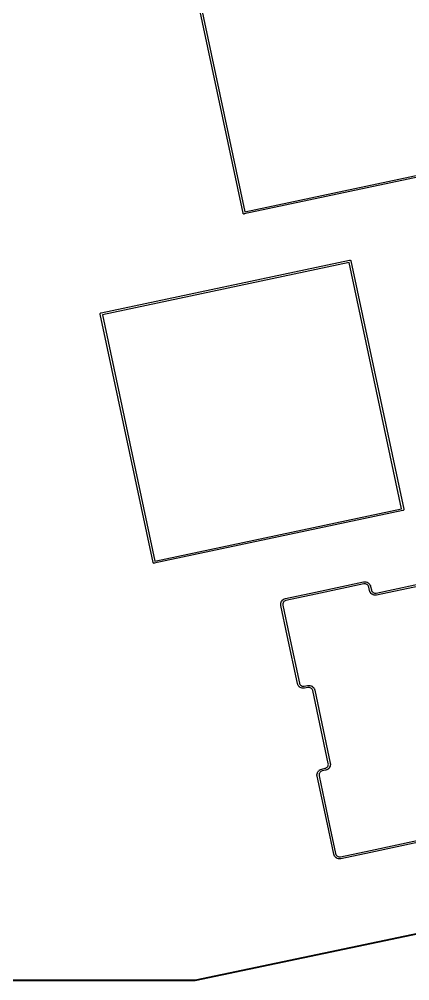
# Model space of a CAD drawing. Extents: x 25 to 394, y -191 to -72.
# Drawn here: x 194.3 to 217.4, y -191.5 to -134.7 of the extents above; entities that cross this region are included whole.
import ezdxf

# ---------------------------------------------------------------- set-up
doc = ezdxf.new("R2010")
doc.units = 0
doc.layers.add('BLACK', color=7, linetype='CONTINUOUS')

msp = doc.modelspace()

# ---------------------------------------------------------------- linework, layer by layer
at = {"layer": 'BLACK', "linetype": 'CONTINUOUS'}
for p, q in [((207.541, -146.13), (204.424, -131.462)), ((204.553, -131.493), (207.647, -146.049)), ((222.284, -143.061), (207.616, -146.178)), ((207.647, -146.049), (222.203, -142.955)), ((207.542, -146.133), (207.541, -146.13)), ((207.543, -146.136), (207.542, -146.133)), ((207.545, -146.144), (207.543, -146.136)), ((207.543, -146.136), (207.543, -146.136)), ((207.551, -146.154), (207.545, -146.144)), ((207.559, -146.163), (207.551, -146.154)), ((207.568, -146.171), (207.559, -146.163)), ((207.578, -146.176), (207.568, -146.171)), ((207.59, -146.179), (207.578, -146.176)), ((207.601, -146.18), (207.59, -146.179)), ((207.61, -146.18), (207.601, -146.18)), ((207.613, -146.179), (207.61, -146.18)), ((207.61, -146.18), (207.61, -146.18)), ((207.616, -146.178), (207.613, -146.179)), ((199.163, -152.022), (213.831, -148.905)), ((213.8, -149.034), (199.244, -152.128)), ((216.894, -163.59), (213.8, -149.034)), ((213.831, -148.905), (213.834, -148.904)), ((213.834, -148.904), (213.837, -148.904)), ((213.837, -148.904), (213.846, -148.903)), ((213.837, -148.904), (213.837, -148.904)), ((213.846, -148.903), (213.846, -148.903)), ((213.846, -148.903), (213.857, -148.904)), ((213.857, -148.904), (213.857, -148.904)), ((213.857, -148.904), (213.869, -148.907)), ((213.869, -148.907), (213.879, -148.912)), ((213.879, -148.912), (213.889, -148.92)), ((213.889, -148.92), (213.896, -148.929)), ((213.896, -148.929), (213.902, -148.939)), ((213.902, -148.939), (213.905, -148.95)), ((213.905, -148.95), (213.906, -148.953)), ((213.906, -148.953), (217.023, -163.621)), ((199.113, -152.083), (199.114, -152.071)), ((199.114, -152.094), (199.113, -152.083)), ((199.114, -152.071), (199.117, -152.059)), ((199.115, -152.097), (199.114, -152.094)), ((202.233, -166.765), (199.115, -152.097)), ((199.117, -152.059), (199.122, -152.049)), ((199.122, -152.049), (199.13, -152.04)), ((199.13, -152.04), (199.139, -152.032)), ((199.139, -152.032), (199.149, -152.026)), ((199.149, -152.026), (199.158, -152.024)), ((199.158, -152.024), (199.161, -152.023)), ((199.158, -152.024), (199.158, -152.024)), ((199.161, -152.023), (199.163, -152.022)), ((199.244, -152.128), (202.338, -166.684)), ((216.975, -163.696), (202.307, -166.813)), ((202.338, -166.684), (216.894, -163.59)), ((216.978, -163.695), (216.975, -163.696)), ((216.981, -163.694), (216.978, -163.695)), ((216.989, -163.692), (216.981, -163.694)), ((216.981, -163.694), (216.981, -163.694)), ((217, -163.686), (216.989, -163.692)), ((217.009, -163.678), (217, -163.686)), ((217.016, -163.669), (217.009, -163.678)), ((217.021, -163.659), (217.016, -163.669)), ((217.025, -163.647), (217.021, -163.659)), ((217.023, -163.621), (217.024, -163.624)), ((217.024, -163.624), (217.025, -163.627)), ((217.025, -163.627), (217.025, -163.627)), ((217.025, -163.627), (217.025, -163.632)), ((217.025, -163.632), (217.026, -163.635)), ((217.026, -163.635), (217.025, -163.647)), ((202.233, -166.768), (202.233, -166.765)), ((202.234, -166.771), (202.233, -166.768)), ((202.237, -166.779), (202.234, -166.771)), ((202.234, -166.771), (202.234, -166.771)), ((202.242, -166.789), (202.237, -166.779)), ((202.25, -166.798), (202.242, -166.789)), ((202.259, -166.806), (202.25, -166.798)), ((202.27, -166.811), (202.259, -166.806)), ((202.281, -166.814), (202.27, -166.811)), ((202.293, -166.815), (202.281, -166.814)), ((202.302, -166.814), (202.293, -166.815)), ((202.305, -166.814), (202.302, -166.814)), ((202.302, -166.814), (202.302, -166.814)), ((202.307, -166.813), (202.305, -166.814)), ((211.812, -168.514), (214.649, -167.911)), ((214.668, -168.03), (211.837, -168.631)), ((214.649, -167.911), (214.653, -167.911)), ((214.653, -167.911), (214.71, -167.904)), ((214.717, -168.024), (214.668, -168.03)), ((214.71, -167.904), (214.711, -167.904)), ((214.711, -167.904), (214.716, -167.904)), ((214.716, -167.904), (214.722, -167.904)), ((214.764, -168.028), (214.717, -168.024)), ((214.722, -167.904), (214.78, -167.909)), ((214.809, -168.041), (214.764, -168.028)), ((214.78, -167.909), (214.781, -167.909)), ((214.781, -167.909), (214.786, -167.91)), ((214.786, -167.91), (214.792, -167.911)), ((214.792, -167.911), (214.848, -167.927)), ((214.851, -168.062), (214.809, -168.041)), ((214.848, -167.927), (214.849, -167.928)), ((214.849, -167.928), (214.854, -167.93)), ((214.887, -168.091), (214.851, -168.062)), ((214.854, -167.93), (214.859, -167.932)), ((214.859, -167.932), (214.911, -167.958)), ((214.918, -168.127), (214.887, -168.091)), ((214.911, -167.958), (214.912, -167.959)), ((214.912, -167.959), (214.916, -167.962)), ((214.916, -167.962), (214.921, -167.965)), ((214.94, -168.168), (214.918, -168.127)), ((214.921, -167.965), (214.966, -168.001)), ((214.966, -168.001), (214.967, -168.002)), ((214.967, -168.002), (214.971, -168.005)), ((214.971, -168.005), (214.975, -168.009)), ((214.975, -168.009), (215.013, -168.054)), ((215.013, -168.054), (215.013, -168.054)), ((215.013, -168.054), (215.016, -168.059)), ((215.016, -168.059), (215.02, -168.063)), ((215.02, -168.063), (215.048, -168.115)), ((215.048, -168.115), (215.049, -168.115)), ((215.049, -168.115), (215.051, -168.12)), ((215.051, -168.12), (215.053, -168.125)), ((215.053, -168.125), (215.071, -168.181)), ((215.402, -168.569), (219.702, -167.655)), ((219.731, -167.771), (215.421, -168.688)), ((210.046, -168.89), (211.812, -168.514)), ((211.837, -168.631), (210.075, -169.006)), ((211.812, -168.514), (211.812, -168.514)), ((211.837, -168.631), (211.837, -168.631)), ((214.956, -168.215), (214.94, -168.168)), ((214.998, -168.413), (214.956, -168.215)), ((214.999, -168.415), (214.998, -168.413)), ((214.999, -168.417), (214.999, -168.415)), ((214.999, -168.418), (214.999, -168.417)), ((215.017, -168.473), (214.999, -168.418)), ((215.02, -168.478), (215.017, -168.473)), ((215.022, -168.483), (215.02, -168.478)), ((215.022, -168.484), (215.022, -168.483)), ((215.051, -168.535), (215.022, -168.484)), ((215.054, -168.54), (215.051, -168.535)), ((215.057, -168.544), (215.054, -168.54)), ((215.057, -168.545), (215.057, -168.544)), ((215.095, -168.589), (215.057, -168.545)), ((215.071, -168.181), (215.071, -168.182)), ((215.071, -168.182), (215.072, -168.184)), ((215.072, -168.184), (215.072, -168.186)), ((215.072, -168.186), (215.114, -168.384)), ((215.099, -168.593), (215.095, -168.589)), ((215.103, -168.597), (215.099, -168.593)), ((215.104, -168.598), (215.103, -168.597)), ((215.15, -168.634), (215.104, -168.598)), ((215.114, -168.384), (215.13, -168.431)), ((215.13, -168.431), (215.152, -168.472)), ((215.154, -168.637), (215.15, -168.634)), ((215.152, -168.472), (215.183, -168.507)), ((215.159, -168.64), (215.154, -168.637)), ((215.211, -168.667), (215.159, -168.64)), ((215.159, -168.64), (215.159, -168.64)), ((215.183, -168.507), (215.219, -168.536)), ((215.217, -168.669), (215.211, -168.667)), ((215.222, -168.671), (215.217, -168.669)), ((215.219, -168.536), (215.261, -168.558)), ((215.279, -168.688), (215.222, -168.671)), ((215.222, -168.671), (215.222, -168.671)), ((215.261, -168.558), (215.306, -168.571)), ((215.284, -168.689), (215.279, -168.688)), ((215.289, -168.69), (215.284, -168.689)), ((215.29, -168.69), (215.289, -168.69)), ((215.348, -168.695), (215.29, -168.69)), ((215.306, -168.571), (215.353, -168.574)), ((215.354, -168.694), (215.348, -168.695)), ((215.353, -168.574), (215.402, -168.569)), ((215.359, -168.694), (215.354, -168.694)), ((215.36, -168.694), (215.359, -168.694)), ((215.418, -168.688), (215.36, -168.694)), ((215.421, -168.688), (215.418, -168.688)), ((215.418, -168.688), (215.418, -168.688)), ((209.764, -169.24), (209.769, -169.182)), ((209.764, -169.246), (209.764, -169.24)), ((209.764, -169.251), (209.764, -169.246)), ((209.764, -169.252), (209.764, -169.251)), ((209.77, -169.31), (209.764, -169.252)), ((209.769, -169.181), (209.77, -169.176)), ((209.769, -169.182), (209.769, -169.181)), ((209.77, -169.176), (209.771, -169.17)), ((209.771, -169.17), (209.787, -169.114)), ((209.787, -169.113), (209.789, -169.108)), ((209.787, -169.114), (209.787, -169.113)), ((209.789, -169.108), (209.791, -169.103)), ((209.791, -169.103), (209.818, -169.051)), ((209.818, -169.05), (209.821, -169.046)), ((209.818, -169.051), (209.818, -169.05)), ((209.821, -169.046), (209.824, -169.041)), ((209.824, -169.041), (209.861, -168.995)), ((209.861, -168.995), (209.865, -168.991)), ((209.861, -168.995), (209.861, -168.995)), ((209.865, -168.991), (209.869, -168.987)), ((209.869, -168.987), (209.913, -168.949)), ((209.888, -169.198), (209.884, -169.244)), ((209.884, -169.244), (209.889, -169.294)), ((209.901, -169.153), (209.888, -169.198)), ((209.922, -169.111), (209.901, -169.153)), ((209.913, -168.949), (209.914, -168.949)), ((209.914, -168.949), (209.919, -168.945)), ((209.919, -168.945), (209.923, -168.942)), ((209.951, -169.075), (209.922, -169.111)), ((209.923, -168.942), (209.974, -168.914)), ((209.987, -169.044), (209.951, -169.075)), ((209.974, -168.914), (209.975, -168.913)), ((209.975, -168.913), (209.98, -168.911)), ((209.98, -168.911), (209.985, -168.909)), ((209.985, -168.909), (210.041, -168.891)), ((210.028, -169.021), (209.987, -169.044)), ((210.075, -169.006), (210.028, -169.021)), ((210.041, -168.891), (210.043, -168.89)), ((210.041, -168.891), (210.041, -168.891)), ((210.043, -168.89), (210.046, -168.89)), ((209.771, -169.313), (209.77, -169.31)), ((209.77, -169.31), (209.77, -169.31)), ((210.146, -171.079), (209.771, -169.313)), ((209.889, -169.294), (210.264, -171.055)), ((210.749, -173.916), (210.146, -171.079)), ((210.146, -171.079), (210.146, -171.079)), ((210.264, -171.055), (210.866, -173.887)), ((210.75, -173.919), (210.749, -173.916)), ((210.75, -173.921), (210.75, -173.919)), ((210.751, -173.921), (210.75, -173.921)), ((210.769, -173.977), (210.751, -173.921)), ((210.771, -173.982), (210.769, -173.977)), ((210.773, -173.987), (210.771, -173.982)), ((210.773, -173.988), (210.773, -173.987)), ((210.802, -174.039), (210.773, -173.988)), ((210.805, -174.043), (210.802, -174.039)), ((210.808, -174.048), (210.805, -174.043)), ((210.809, -174.048), (210.808, -174.048)), ((210.847, -174.093), (210.809, -174.048)), ((210.851, -174.097), (210.847, -174.093)), ((210.854, -174.101), (210.851, -174.097)), ((210.855, -174.101), (210.854, -174.101)), ((210.901, -174.138), (210.855, -174.101)), ((210.866, -173.887), (210.881, -173.934)), ((210.881, -173.934), (210.904, -173.975)), ((210.905, -174.141), (210.901, -174.138)), ((210.904, -173.975), (210.934, -174.011)), ((210.91, -174.144), (210.905, -174.141)), ((210.911, -174.144), (210.91, -174.144)), ((210.963, -174.171), (210.911, -174.144)), ((210.934, -174.011), (210.971, -174.04)), ((210.968, -174.173), (210.963, -174.171)), ((210.973, -174.175), (210.968, -174.173)), ((210.971, -174.04), (211.012, -174.061)), ((210.974, -174.175), (210.973, -174.175)), ((211.03, -174.191), (210.974, -174.175)), ((211.012, -174.061), (211.057, -174.074)), ((211.035, -174.192), (211.03, -174.191)), ((211.041, -174.193), (211.035, -174.192)), ((211.042, -174.193), (211.041, -174.193)), ((211.1, -174.198), (211.042, -174.193)), ((211.057, -174.074), (211.104, -174.078)), ((211.105, -174.198), (211.1, -174.198)), ((211.104, -174.078), (211.154, -174.073)), ((211.111, -174.198), (211.105, -174.198)), ((211.112, -174.198), (211.111, -174.198)), ((211.168, -174.192), (211.112, -174.198)), ((211.154, -174.073), (211.349, -174.031)), ((211.173, -174.191), (211.168, -174.192)), ((211.368, -174.15), (211.173, -174.191)), ((211.349, -174.031), (211.352, -174.031)), ((211.352, -174.031), (211.41, -174.024)), ((211.352, -174.031), (211.352, -174.031)), ((211.418, -174.144), (211.368, -174.15)), ((211.41, -174.024), (211.41, -174.024)), ((211.41, -174.024), (211.411, -174.024)), ((211.411, -174.024), (211.417, -174.024)), ((211.417, -174.024), (211.422, -174.024)), ((211.464, -174.148), (211.418, -174.144)), ((211.422, -174.024), (211.48, -174.029)), ((211.509, -174.161), (211.464, -174.148)), ((211.48, -174.029), (211.481, -174.029)), ((211.481, -174.029), (211.486, -174.03)), ((211.486, -174.03), (211.492, -174.031)), ((211.492, -174.031), (211.548, -174.047)), ((211.551, -174.182), (211.509, -174.161)), ((211.548, -174.047), (211.549, -174.047)), ((211.549, -174.047), (211.554, -174.049)), ((211.588, -174.211), (211.551, -174.182)), ((211.554, -174.049), (211.559, -174.051)), ((211.559, -174.051), (211.611, -174.078)), ((211.618, -174.247), (211.588, -174.211)), ((211.611, -174.078), (211.612, -174.079)), ((211.612, -174.079), (211.616, -174.082)), ((211.616, -174.082), (211.621, -174.084)), ((211.641, -174.288), (211.618, -174.247)), ((211.621, -174.084), (211.667, -174.121)), ((211.656, -174.335), (211.641, -174.288)), ((212.57, -178.635), (211.656, -174.335)), ((211.667, -174.121), (211.667, -174.121)), ((211.667, -174.121), (211.671, -174.125)), ((211.671, -174.125), (211.675, -174.129)), ((211.675, -174.129), (211.713, -174.174)), ((211.713, -174.174), (211.714, -174.174)), ((211.714, -174.174), (211.717, -174.179)), ((211.717, -174.179), (211.72, -174.183)), ((211.72, -174.183), (211.748, -174.234)), ((211.748, -174.234), (211.749, -174.235)), ((211.749, -174.235), (211.751, -174.24)), ((211.751, -174.24), (211.753, -174.245)), ((211.753, -174.245), (211.771, -174.301)), ((211.771, -174.301), (211.771, -174.302)), ((211.771, -174.302), (211.772, -174.303)), ((211.772, -174.303), (211.773, -174.306)), ((211.773, -174.306), (212.689, -178.616)), ((204.711, -191.422), (273.806, -176.874)), ((273.815, -176.923), (204.72, -191.472)), ((212.385, -178.923), (212.432, -178.907)), ((212.432, -178.907), (212.473, -178.884)), ((212.473, -178.884), (212.508, -178.854)), ((212.508, -178.854), (212.537, -178.817)), ((212.537, -178.817), (212.559, -178.776)), ((212.559, -178.776), (212.572, -178.731)), ((212.576, -178.684), (212.57, -178.635)), ((212.572, -178.731), (212.576, -178.684)), ((212.635, -178.887), (212.599, -178.933)), ((212.638, -178.883), (212.635, -178.887)), ((212.641, -178.878), (212.638, -178.883)), ((212.668, -178.825), (212.641, -178.877)), ((212.641, -178.877), (212.641, -178.878)), ((212.67, -178.82), (212.668, -178.825)), ((212.672, -178.815), (212.67, -178.82)), ((212.673, -178.815), (212.672, -178.815)), ((212.689, -178.758), (212.673, -178.815)), ((212.689, -178.616), (212.689, -178.619)), ((212.689, -178.619), (212.696, -178.677)), ((212.69, -178.753), (212.689, -178.758)), ((212.691, -178.748), (212.69, -178.753)), ((212.696, -178.688), (212.691, -178.747)), ((212.691, -178.747), (212.691, -178.748)), ((212.696, -178.677), (212.696, -178.677)), ((212.696, -178.677), (212.696, -178.683)), ((212.696, -178.683), (212.696, -178.688)), ((211.905, -179.315), (211.91, -179.257)), ((211.905, -179.321), (211.905, -179.315)), ((211.905, -179.326), (211.905, -179.321)), ((211.905, -179.327), (211.905, -179.326)), ((211.912, -179.385), (211.905, -179.327)), ((211.91, -179.256), (211.911, -179.251)), ((211.91, -179.257), (211.91, -179.256)), ((211.911, -179.251), (211.912, -179.245)), ((211.912, -179.245), (211.928, -179.189)), ((211.912, -179.388), (211.912, -179.385)), ((211.912, -179.385), (211.912, -179.385)), ((212.516, -182.23), (211.912, -179.388)), ((211.928, -179.189), (211.929, -179.188)), ((211.929, -179.188), (211.931, -179.183)), ((211.931, -179.183), (211.933, -179.178)), ((211.933, -179.178), (211.959, -179.126)), ((211.959, -179.126), (211.96, -179.125)), ((211.96, -179.125), (211.963, -179.121)), ((211.963, -179.121), (211.966, -179.116)), ((211.966, -179.116), (212.002, -179.07)), ((212.002, -179.07), (212.003, -179.07)), ((212.003, -179.07), (212.007, -179.066)), ((212.007, -179.066), (212.01, -179.062)), ((212.01, -179.062), (212.055, -179.024)), ((212.029, -179.273), (212.025, -179.319)), ((212.025, -179.319), (212.031, -179.369)), ((212.042, -179.228), (212.029, -179.273)), ((212.031, -179.369), (212.633, -182.2)), ((212.064, -179.186), (212.042, -179.228)), ((212.055, -179.024), (212.056, -179.023)), ((212.056, -179.023), (212.06, -179.02)), ((212.06, -179.02), (212.065, -179.017)), ((212.093, -179.149), (212.064, -179.186)), ((212.065, -179.017), (212.116, -178.989)), ((212.128, -179.119), (212.093, -179.149)), ((212.116, -178.988), (212.121, -178.986)), ((212.116, -178.989), (212.116, -178.988)), ((212.121, -178.986), (212.126, -178.984)), ((212.126, -178.984), (212.182, -178.966)), ((212.169, -179.096), (212.128, -179.119)), ((212.216, -179.081), (212.169, -179.096)), ((212.182, -178.966), (212.183, -178.966)), ((212.183, -178.966), (212.185, -178.965)), ((212.185, -178.965), (212.187, -178.964)), ((212.187, -178.964), (212.385, -178.923)), ((212.414, -179.039), (212.216, -179.081)), ((212.416, -179.038), (212.414, -179.039)), ((212.418, -179.038), (212.416, -179.038)), ((212.419, -179.038), (212.418, -179.038)), ((212.475, -179.02), (212.419, -179.038)), ((212.48, -179.017), (212.475, -179.02)), ((212.485, -179.015), (212.48, -179.017)), ((212.536, -178.986), (212.485, -179.015)), ((212.485, -179.015), (212.485, -179.015)), ((212.541, -178.983), (212.536, -178.986)), ((212.545, -178.98), (212.541, -178.983)), ((212.546, -178.98), (212.545, -178.98)), ((212.591, -178.942), (212.546, -178.98)), ((212.594, -178.938), (212.591, -178.942)), ((212.598, -178.934), (212.594, -178.938)), ((212.599, -178.933), (212.598, -178.934)), ((212.891, -183.991), (212.516, -182.23)), ((212.516, -182.23), (212.516, -182.23)), ((212.633, -182.2), (213.007, -183.962)), ((215.056, -183.773), (217.888, -183.171)), ((217.917, -183.288), (215.081, -183.891)), ((212.892, -183.994), (212.891, -183.991)), ((212.892, -183.995), (212.892, -183.994)), ((212.892, -183.996), (212.892, -183.995)), ((212.91, -184.052), (212.892, -183.996)), ((213.007, -183.962), (213.023, -184.009)), ((213.023, -184.009), (213.045, -184.05)), ((213.295, -184.147), (215.056, -183.773)), ((215.081, -183.891), (213.314, -184.266)), ((215.056, -183.773), (215.056, -183.773)), ((215.081, -183.891), (215.081, -183.891)), ((212.912, -184.057), (212.91, -184.052)), ((212.915, -184.062), (212.912, -184.057)), ((212.915, -184.063), (212.915, -184.062)), ((212.943, -184.114), (212.915, -184.063)), ((212.947, -184.118), (212.943, -184.114)), ((212.95, -184.123), (212.947, -184.118)), ((212.988, -184.168), (212.95, -184.123)), ((212.95, -184.123), (212.95, -184.123)), ((212.992, -184.172), (212.988, -184.168)), ((212.996, -184.176), (212.992, -184.172)), ((212.997, -184.176), (212.996, -184.176)), ((213.042, -184.212), (212.997, -184.176)), ((213.047, -184.215), (213.042, -184.212)), ((213.045, -184.05), (213.076, -184.086)), ((213.052, -184.218), (213.047, -184.215)), ((213.052, -184.219), (213.052, -184.218)), ((213.104, -184.246), (213.052, -184.219)), ((213.076, -184.086), (213.112, -184.115)), ((213.109, -184.248), (213.104, -184.246)), ((213.114, -184.25), (213.109, -184.248)), ((213.112, -184.115), (213.154, -184.136)), ((213.115, -184.25), (213.114, -184.25)), ((213.172, -184.266), (213.115, -184.25)), ((213.154, -184.136), (213.199, -184.149)), ((213.177, -184.267), (213.172, -184.266)), ((213.182, -184.268), (213.177, -184.267)), ((213.183, -184.268), (213.182, -184.268)), ((213.241, -184.273), (213.183, -184.268)), ((213.199, -184.149), (213.246, -184.153)), ((213.247, -184.273), (213.241, -184.273)), ((213.246, -184.153), (213.295, -184.147)), ((213.252, -184.273), (213.247, -184.273)), ((213.253, -184.273), (213.252, -184.273)), ((213.311, -184.266), (213.253, -184.273)), ((213.314, -184.266), (213.311, -184.266)), ((213.311, -184.266), (213.311, -184.266)), ((187.348, -191.415), (204.711, -191.422)), ((204.713, -191.472), (187.346, -191.465)), ((204.714, -191.473), (204.713, -191.472)), ((204.716, -191.472), (204.714, -191.473)), ((204.719, -191.472), (204.716, -191.472)), ((204.72, -191.472), (204.719, -191.472))]:
    msp.add_line(p, q, dxfattribs=at)

doc.saveas('drawing.dxf')
